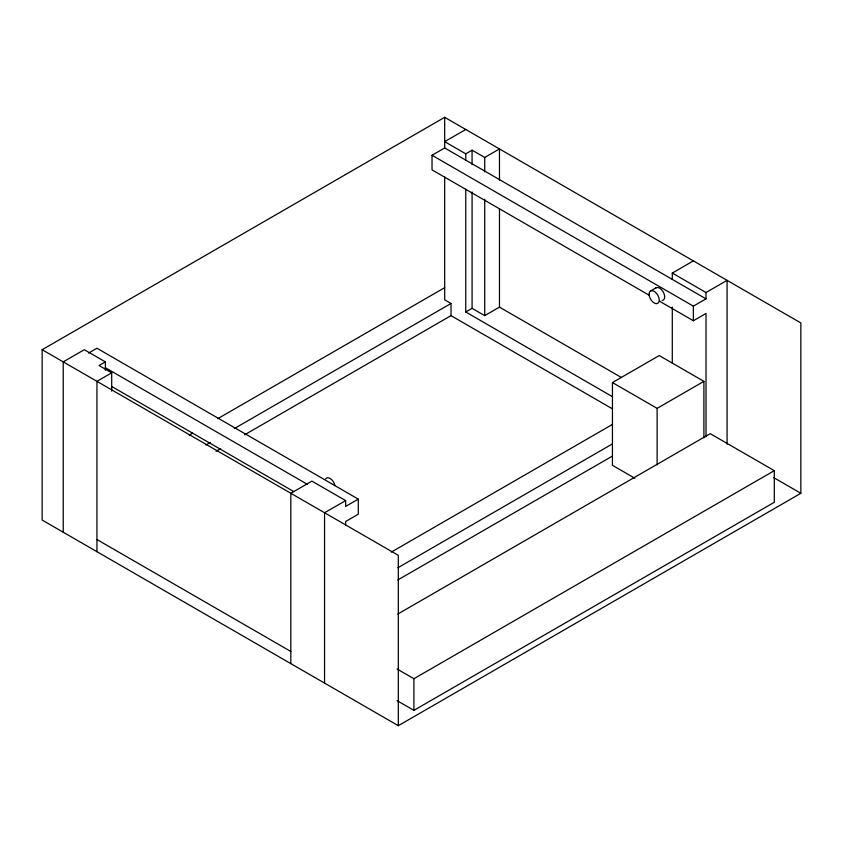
<?xml version="1.0" encoding="UTF-8"?>
<svg xmlns="http://www.w3.org/2000/svg" width="843" height="843" viewBox="0 0 843 843"><rect width="100%" height="100%" fill="white"/><g stroke="black" fill="none" stroke-linecap="round" stroke-linejoin="round"><path stroke-width="1.26" d="M42.15 349.708L444.683 117.314L800.85 322.943L800.85 493.292L398.317 725.686L42.15 520.057L42.15 349.708L398.317 555.337L398.317 725.686M465.757 129.474L444.683 141.645L465.757 153.816L472.08 150.159L484.725 157.462L499.477 148.948L499.477 180.318M88.515 353.112L96.945 348.243L358.275 499.119L358.275 514.219L345.63 521.511L345.63 525.452M649.405 295.366L432.037 169.875L432.037 155.27L444.683 147.968L706.012 298.854L706.012 292.521L672.293 273.058L672.293 279.381M105.375 370.225L105.375 361.879L99.052 365.525L111.697 372.827L111.697 391.131M111.697 372.827L96.945 381.342L96.945 551.691M189.253 435.125L192.668 433.154M217.757 418.676L444.683 287.663M205.808 445.041L210.371 442.406M234.322 428.581L451.005 303.48L451.005 315.64L244.586 434.819M216.071 451.279L220.634 448.645M465.757 189.117L465.757 311.994L472.08 308.338L484.725 315.64L499.477 307.126L621.512 377.58M672.293 273.058L693.367 260.887M650.596 290.951L656.075 287.79M358.275 499.119L345.63 506.422L345.63 500.584L324.555 512.755L324.555 683.104M706.012 292.521L727.087 280.35L727.087 444.156M432.037 155.27L693.367 306.146L706.012 298.854M659.647 301.288L693.367 320.751L706.012 313.448L706.012 436.653M634.779 478.202L612.44 465.304L612.44 382.564L659.226 355.556L703.905 381.352L703.905 437.823M391.268 552.112L612.513 424.377M612.44 382.564L657.119 408.36L703.905 381.352M397.864 567.771L612.271 443.987M397.864 579.942L612.271 456.158M397.748 614.083L710.227 433.671L774.295 470.657L774.295 502.291L413.913 710.354L397.053 700.628M397.053 668.984L413.913 678.72L774.295 470.657M773.611 477.57L800.85 493.292M451.005 303.48L444.683 299.823L444.683 176.956M465.757 311.994L612.566 396.747M451.005 315.64L612.566 408.918M105.375 361.879L84.3 349.708L63.225 361.879L63.225 532.228M345.63 500.584L311.91 481.121L290.835 493.292L290.835 663.631M105.375 367.717L307.368 484.335M112.182 386.737L293.754 491.564M96.945 539.531L290.835 651.47M693.367 306.146L693.367 320.751M672.293 307.052L672.293 363.259M657.119 408.36L657.119 464.83M499.477 209.085L499.477 307.126M484.725 157.462L484.725 171.846M484.725 199.296L484.725 315.64M472.08 150.159L472.08 164.543M472.08 191.993L472.08 308.338M465.757 153.816L465.757 160.138M444.683 117.314L444.683 147.968M413.913 678.72L413.913 710.354M655.264 288.538A7.155 4.131 60 0 1 663.22 291.92A7.155 4.131 60 0 1 662.176 300.498M325.651 478.835A7.155 4.131 60 0 1 330.698 478.877A7.155 4.131 60 0 1 334.924 485.589M649.11 294.228A7.155 4.131 60 0 0 656.697 303.67A7.155 4.131 60 0 0 656.697 293.554A7.155 4.131 60 0 0 649.11 294.228"/></g></svg>
